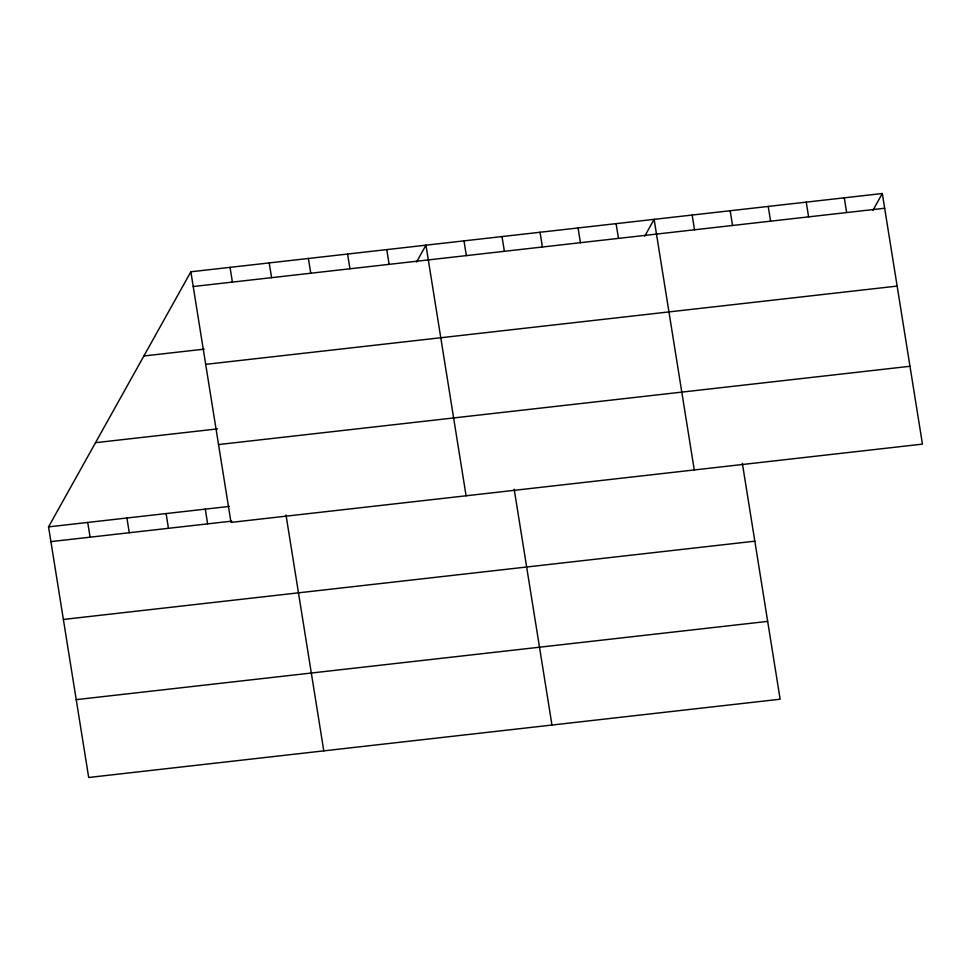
<?xml version="1.0" encoding="UTF-8"?>
<svg xmlns="http://www.w3.org/2000/svg" width="971" height="971" viewBox="0 0 971 971"><rect width="100%" height="100%" fill="white"/><g stroke="black" fill="none" stroke-linecap="round" stroke-linejoin="round"><path stroke-width="1.46" d="M742.366 463.349L780.138 699.217L88.689 777.48L48.55 526.877L190.862 271.783L882.311 193.52L922.45 444.123L231.001 522.398L190.862 271.783M416.559 262.012L425.953 245.178L466.092 495.78M644.744 236.184L654.126 219.349L694.265 469.952M872.917 210.355L882.311 193.52M193.217 286.53L884.666 208.255M143.89 355.969L204.177 349.147M205.682 364.356L897.143 286.093M95.51 442.691L217.577 428.879M218.536 444.56L909.985 366.285M48.55 526.877L229.387 506.401M50.905 541.612L231.753 521.136M63.382 619.449L754.831 541.175M76.224 699.642L767.673 621.379M844.285 197.829L846.639 212.564M806.246 202.138L808.612 216.873M768.219 206.435L770.586 221.17M730.192 210.743L732.547 225.478M692.165 215.052L694.52 229.787M616.1 223.658L618.466 238.393M578.073 227.954L580.427 242.701M540.046 232.263L542.401 246.998M502.007 236.572L504.374 251.307M514.181 489.166L551.965 725.034M463.98 240.869L466.347 255.616M386.774 249.608L389.128 264.355M347.582 254.05L349.948 268.785M308.402 258.48L310.769 273.215M269.222 262.923L271.577 277.657M286.008 514.994L323.78 750.862M230.042 267.353L232.397 282.088M205.282 509.132L207.636 523.867M166.102 513.562L168.456 528.309M126.91 518.004L129.277 532.739M87.73 522.434L90.097 537.169"/></g></svg>
